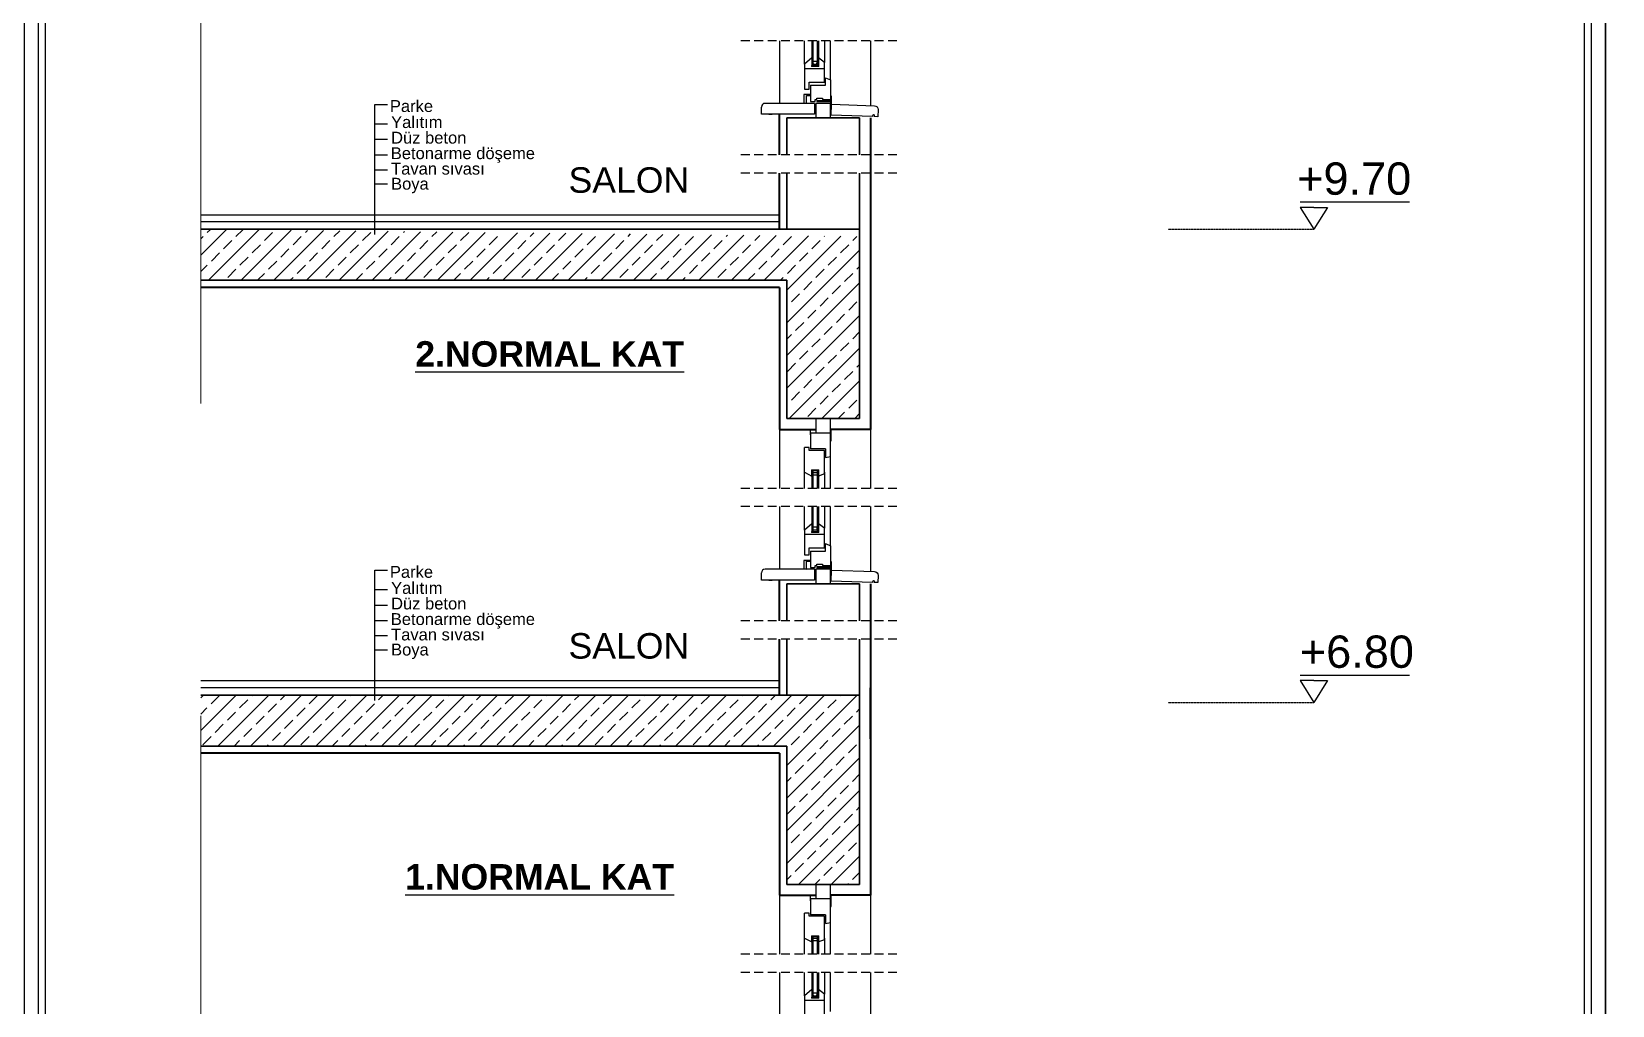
# Model space of a CAD drawing. Extents: x 386248 to 427517, y 4539405 to 4542296.
# Drawn here: x 417235 to 418361, y 4540741 to 4541434 of the extents above; entities that cross this region are included whole.
import ezdxf

# ---------------------------------------------------------------- set-up
doc = ezdxf.new("R2010")
doc.units = 0
doc.linetypes.add('ACAD_ISO10W100', pattern=[18, 12, -3, 0, -3])
doc.linetypes.add('HIDDEN', pattern=[9.525, 6.35, -3.175])
for name, color, linetype, lineweight in [('4', 1, 'Continuous', 18), ('CATI_', 232, 'Continuous', 20), ('DUVAR', 4, 'Continuous', 35), ('kodlar', 7, 'Continuous', 15), ('kolon', 1, 'Continuous', 40), ('YAZILAR', 1, 'Continuous', 30), ('yazı', 113, 'Continuous', 30)]:
    doc.layers.add(name, color=color, linetype=linetype, lineweight=lineweight)
for name, color, linetype in [('5', 1, 'Continuous'), ('9', 9, 'Continuous'), ('CAM', 7, 'Continuous'), ('IZOLAS', 13, 'Continuous'), ('SıLıK', 245, 'Continuous'), ('Tarama', 7, 'Continuous')]:
    doc.layers.add(name, color=color, linetype=linetype)
doc.styles.get("Standard").update_dxf_attribs({"font": 'arial.ttf'})
doc.styles.add('STYLE1', font='')
doc.styles.get('STYLE1').set_extended_font_data('Arial Tur')

msp = doc.modelspace()

# ---------------------------------------------------------------- hatches: boundary and pattern name
at = {"layer": 'Tarama'}
h = msp.add_hatch(dxfattribs=at)
h.set_pattern_fill('ANSI33', color=256, scale=2.592, angle=360, style=0)
h.set_pattern_definition([(45, (-1694976.34, 2998689.595), (-11.63841193, 11.63841193), []), (45, (-1694964.701, 2998689.595), (-11.63841193, 11.63841193), [8.2296, -4.1148])])
h.paths.add_polyline_path([(417825.155, 4541158.801), (417773.315, 4541158.801), (417773.315, 4541257.297), (417355.929, 4541257.297), (417355.929, 4541293.585), (417825.155, 4541288.401), (417825.155, 4541252.113)])
h = msp.add_hatch(dxfattribs=at)
h.set_pattern_fill('ANSI33', color=256, scale=2.592, angle=360, style=0)
h.set_pattern_definition([(45, (369561.337, 4526823.65), (-11.638412, 11.638412), []), (45, (369572.975, 4526823.65), (-11.638412, 11.638412), [8.2296, -4.1148])])
h.paths.add_polyline_path([(417825.155, 4540961.863), (417355.929, 4540961.863), (417355.929, 4540925.575), (417773.315, 4540925.575), (417773.315, 4540827.079), (417825.155, 4540827.079), (417825.155, 4540925.575)])

# ---------------------------------------------------------------- linework, layer by layer
at = {"color": 2}
for p, q in [((418138.918, 4541313.025), (418216.678, 4541313.025)), ((418138.918, 4541309.137), (418148.638, 4541293.585)), ((418148.638, 4541309.137), (418138.918, 4541309.137)), ((418158.358, 4541309.137), (418148.638, 4541293.585)), ((418148.638, 4541309.137), (418158.358, 4541309.137)), ((418138.918, 4540976.119), (418216.678, 4540976.119)), ((418138.918, 4540972.231), (418148.638, 4540956.679)), ((418148.638, 4540972.231), (418138.918, 4540972.231)), ((418158.358, 4540972.231), (418148.638, 4540956.679)), ((418148.638, 4540972.231), (418158.358, 4540972.231))]:
    msp.add_line(p, q, dxfattribs=at)
at = {"color": 1, "linetype": 'ACAD_ISO10W100', "ltscale": 0.02}
for p, q in [((418044.953, 4541293.585), (418148.638, 4541293.585)), ((418044.953, 4540956.679), (418148.638, 4540956.679))]:
    msp.add_line(p, q, dxfattribs=at)
at = {"layer": '4'}
for p, q in [((417790.94, 4541409.391), (417796.124, 4541410.169)), ((417790.94, 4541410.169), (417796.124, 4541409.391)), ((417785.497, 4541389.433), (417785.497, 4541387.359)), ((417785.497, 4541389.433), (417785.497, 4541387.359)), ((417785.497, 4541389.433), (417790.163, 4541389.433)), ((417787.311, 4541388.914), (417788.089, 4541388.914)), ((417787.311, 4541388.914), (417788.089, 4541388.914)), ((417790.94, 4541121.476), (417796.124, 4541122.253)), ((417790.94, 4541122.253), (417796.124, 4541121.476)), ((417790.94, 4541077.669), (417796.124, 4541078.447)), ((417790.94, 4541078.447), (417796.124, 4541077.669)), ((417785.497, 4541057.711), (417785.497, 4541055.637)), ((417785.497, 4541057.711), (417785.497, 4541055.637)), ((417785.497, 4541057.711), (417790.163, 4541057.711)), ((417787.311, 4541057.192), (417788.089, 4541057.192)), ((417787.311, 4541057.192), (417788.089, 4541057.192)), ((417790.94, 4540789.754), (417796.124, 4540790.532)), ((417790.94, 4540790.532), (417796.124, 4540789.754)), ((417790.94, 4540745.947), (417796.124, 4540746.725)), ((417790.94, 4540746.725), (417796.124, 4540745.947))]:
    msp.add_line(p, q, dxfattribs=at)
for points in [[(417796.124, 4541410.169), (417790.94, 4541410.169), (417790.94, 4541409.391), (417796.124, 4541409.391)], [(417796.124, 4541121.476), (417790.94, 4541121.476), (417790.94, 4541122.253), (417796.124, 4541122.253)], [(417796.124, 4541078.447), (417790.94, 4541078.447), (417790.94, 4541077.669), (417796.124, 4541077.669)], [(417796.124, 4540789.754), (417790.94, 4540789.754), (417790.94, 4540790.532), (417796.124, 4540790.532)], [(417796.124, 4540746.725), (417790.94, 4540746.725), (417790.94, 4540745.947), (417796.124, 4540745.947)]]:
    msp.add_lwpolyline(points, close=True, dxfattribs=at)
for points in [[(417785.497, 4541385.545), (417785.497, 4541383.601), (417787.311, 4541383.341), (417787.311, 4541388.914), (417788.089, 4541388.914)], [(417785.497, 4541385.545), (417785.497, 4541383.601), (417787.311, 4541383.341), (417787.311, 4541388.914), (417788.089, 4541388.914)], [(417785.497, 4541053.823), (417785.497, 4541051.879), (417787.311, 4541051.619), (417787.311, 4541057.192), (417788.089, 4541057.192)], [(417785.497, 4541053.823), (417785.497, 4541051.879), (417787.311, 4541051.619), (417787.311, 4541057.192), (417788.089, 4541057.192)]]:
    msp.add_lwpolyline(points, dxfattribs=at)
at = {"layer": '5'}
for points in [[(417794.958, 4541413.123), (417791.847, 4541413.123), (417791.847, 4541411.827), (417792.495, 4541411.179), (417794.31, 4541411.179), (417794.958, 4541411.827)], [(417794.958, 4541118.521), (417791.847, 4541118.521), (417791.847, 4541119.817), (417792.495, 4541120.465), (417794.31, 4541120.465), (417794.958, 4541119.817)], [(417794.958, 4541081.402), (417791.847, 4541081.402), (417791.847, 4541080.106), (417792.495, 4541079.458), (417794.31, 4541079.458), (417794.958, 4541080.106)], [(417794.958, 4540786.799), (417791.847, 4540786.799), (417791.847, 4540788.095), (417792.495, 4540788.743), (417794.31, 4540788.743), (417794.958, 4540788.095)], [(417794.958, 4540749.68), (417791.847, 4540749.68), (417791.847, 4540748.384), (417792.495, 4540747.736), (417794.31, 4540747.736), (417794.958, 4540748.384)]]:
    msp.add_lwpolyline(points, close=True, dxfattribs=at)
at = {"layer": '9'}
for p, q in [((417785.886, 4541411.076), (417785.886, 4541427.831)), ((417800.012, 4541427.831), (417800.012, 4541412.346)), ((417804.419, 4541399.93), (417804.419, 4541427.831)), ((417804.419, 4541109.069), (417804.419, 4541133.01)), ((417785.886, 4541109.069), (417785.886, 4541121.865)), ((417800.012, 4541120.595), (417800.012, 4541109.069)), ((417785.886, 4541079.354), (417785.886, 4541096.109)), ((417800.012, 4541096.109), (417800.012, 4541080.624)), ((417804.419, 4541068.208), (417804.419, 4541096.109)), ((417804.419, 4540777.347), (417804.419, 4540801.288)), ((417785.886, 4540777.347), (417785.886, 4540790.143)), ((417800.012, 4540788.873), (417800.012, 4540777.347)), ((417785.886, 4540747.632), (417785.886, 4540764.387)), ((417800.012, 4540764.387), (417800.012, 4540748.902)), ((417804.419, 4540736.486), (417804.419, 4540764.387))]:
    msp.add_line(p, q, dxfattribs=at)
at = {"layer": 'CAM'}
for p, q in [((417791.07, 4541427.831), (417791.07, 4541410.169)), ((417791.847, 4541427.831), (417791.847, 4541410.169)), ((417794.958, 4541427.831), (417794.958, 4541410.169)), ((417795.735, 4541427.831), (417795.735, 4541410.169)), ((417791.07, 4541121.476), (417791.07, 4541109.069)), ((417791.847, 4541121.476), (417791.847, 4541109.069)), ((417794.958, 4541121.476), (417794.958, 4541109.069)), ((417795.735, 4541121.476), (417795.735, 4541109.069)), ((417791.07, 4541096.109), (417791.07, 4541078.447)), ((417791.847, 4541096.109), (417791.847, 4541078.447)), ((417794.958, 4541096.109), (417794.958, 4541078.447)), ((417795.735, 4541096.109), (417795.735, 4541078.447)), ((417791.07, 4540789.754), (417791.07, 4540777.347)), ((417791.847, 4540789.754), (417791.847, 4540777.347)), ((417794.958, 4540789.754), (417794.958, 4540777.347)), ((417795.735, 4540789.754), (417795.735, 4540777.347)), ((417791.07, 4540764.387), (417791.07, 4540746.725)), ((417791.847, 4540764.387), (417791.847, 4540746.725)), ((417794.958, 4540764.387), (417794.958, 4540746.725)), ((417795.735, 4540764.387), (417795.735, 4540746.725))]:
    msp.add_line(p, q, dxfattribs=at)
at = {"layer": 'CATI_', "linetype": 'HIDDEN', "ltscale": 70}
msp.add_line((417355.929, 4542280.7), (417355.929, 4539579.911), dxfattribs=at)
at = {"layer": 'DUVAR'}
for p, q in [((417773.315, 4541372.844), (417825.155, 4541372.844)), ((417773.315, 4541372.844), (417773.315, 4541346.482)), ((417825.155, 4541372.844), (417773.315, 4541372.844)), ((417825.155, 4541372.844), (417773.315, 4541372.844)), ((417825.155, 4541372.844), (417825.155, 4541346.482)), ((417773.315, 4541333.522), (417773.315, 4541293.585)), ((417825.155, 4541333.522), (417825.155, 4541293.585)), ((417773.315, 4541293.585), (417355.929, 4541293.585)), ((417817.379, 4541293.585), (417355.929, 4541293.585)), ((417825.155, 4541293.585), (417355.929, 4541293.585)), ((417773.315, 4541293.585), (417355.929, 4541293.585)), ((417817.379, 4541293.585), (417355.929, 4541293.585)), ((417825.155, 4541293.585), (417355.929, 4541293.585)), ((417773.315, 4541293.585), (417825.155, 4541293.585)), ((417825.155, 4541257.297), (417825.155, 4541293.585)), ((417825.155, 4541252.113), (417825.155, 4541288.401)), ((417825.155, 4541275.441), (417825.155, 4541158.801)), ((417773.315, 4541257.297), (417355.929, 4541257.297)), ((417773.315, 4541257.297), (417355.929, 4541257.297)), ((417773.315, 4541257.297), (417773.315, 4541158.801)), ((417773.315, 4541257.297), (417773.315, 4541158.801)), ((417773.315, 4541257.297), (417773.315, 4541158.801)), ((417825.155, 4541257.297), (417825.155, 4541158.801)), ((417825.155, 4541257.297), (417825.155, 4541158.801)), ((417773.315, 4541158.801), (417825.155, 4541158.801)), ((417773.315, 4541158.801), (417825.155, 4541158.801)), ((417773.315, 4541158.801), (417825.155, 4541158.801)), ((417773.315, 4541041.122), (417825.155, 4541041.122)), ((417773.315, 4541041.122), (417773.315, 4541014.76)), ((417825.155, 4541041.122), (417773.315, 4541041.122)), ((417825.155, 4541041.122), (417773.315, 4541041.122)), ((417825.155, 4541041.122), (417825.155, 4541014.76)), ((417773.315, 4541001.8), (417773.315, 4540961.863)), ((417825.155, 4541001.8), (417825.155, 4540967.047)), ((417773.315, 4540961.863), (417355.929, 4540961.863)), ((417817.379, 4540961.863), (417355.929, 4540961.863)), ((417825.155, 4540961.863), (417355.929, 4540961.863)), ((417773.315, 4540961.863), (417355.929, 4540961.863)), ((417817.379, 4540961.863), (417355.929, 4540961.863)), ((417825.155, 4540961.863), (417355.929, 4540961.863)), ((417773.315, 4540961.863), (417825.155, 4540961.863)), ((417825.155, 4540930.759), (417825.155, 4540967.047)), ((417825.155, 4540925.575), (417825.155, 4540961.863)), ((417825.155, 4540925.575), (417825.155, 4540961.863)), ((417825.155, 4540920.391), (417825.155, 4540956.679)), ((417825.155, 4540943.719), (417825.155, 4540827.079)), ((417773.315, 4540925.575), (417355.929, 4540925.575)), ((417773.315, 4540925.575), (417355.929, 4540925.575)), ((417773.315, 4540925.575), (417773.315, 4540827.079)), ((417773.315, 4540925.575), (417773.315, 4540827.079)), ((417773.315, 4540925.575), (417773.315, 4540827.079)), ((417825.155, 4540925.575), (417825.155, 4540827.079)), ((417825.155, 4540925.575), (417825.155, 4540827.079)), ((417773.315, 4540827.079), (417825.155, 4540827.079)), ((417773.315, 4540827.079), (417825.155, 4540827.079)), ((417773.315, 4540827.079), (417825.155, 4540827.079))]:
    msp.add_line(p, q, dxfattribs=at)
at = {"layer": 'IZOLAS'}
for p, q in [((417755.171, 4541375.436), (417755.171, 4541380.62)), ((417793.099, 4541375.436), (417755.171, 4541375.436)), ((417793.099, 4541383.212), (417757.763, 4541383.212)), ((417760.355, 4541375.436), (417762.947, 4541375.436)), ((417793.099, 4541383.212), (417793.099, 4541375.436)), ((417835.569, 4541375.056), (417835.524, 4541373.761)), ((417790.163, 4541147.137), (417790.163, 4541151.025)), ((417755.171, 4541043.714), (417755.171, 4541048.898)), ((417793.099, 4541051.49), (417757.763, 4541051.49)), ((417793.099, 4541051.49), (417793.099, 4541043.714)), ((417793.099, 4541043.714), (417755.171, 4541043.714)), ((417760.355, 4541043.714), (417762.947, 4541043.714)), ((417835.569, 4541043.335), (417835.524, 4541042.039)), ((417790.163, 4540815.415), (417790.163, 4540819.303))]:
    msp.add_line(p, q, dxfattribs=at)
for points in [[(417834.229, 4541373.806), (417804.852, 4541374.778), (417805.123, 4541382.55), (417835.795, 4541381.532, -0.41421356), (417838.295, 4541378.852), (417838.115, 4541373.671), (417835.524, 4541373.761)], [(417834.229, 4541042.085), (417804.852, 4541043.056), (417805.123, 4541050.828), (417835.795, 4541049.811, -0.41421356), (417838.295, 4541047.13), (417838.115, 4541041.949), (417835.524, 4541042.039)]]:
    msp.add_lwpolyline(points, format="xyb", dxfattribs=at)
for centre, radius, start, end in [((417757.763, 4541380.62), 2.592, 90, 180), ((417835.524, 4541373.761), 1.296, 88, 178), ((417757.763, 4541048.898), 2.592, 90, 180), ((417835.524, 4541042.039), 1.296, 88, 178)]:
    msp.add_arc(centre, radius, start, end, dxfattribs=at)
at = {"layer": 'kolon'}
for p, q in [((417768.131, 4541346.482), (417768.131, 4541375.436)), ((417832.931, 4541372.844), (417832.931, 4541346.482)), ((417832.931, 4541367.206), (417832.931, 4541151.025)), ((417768.131, 4541293.585), (417768.131, 4541333.522)), ((417832.931, 4541333.522), (417832.931, 4541298.769)), ((417768.131, 4541252.113), (417355.929, 4541252.113)), ((417768.131, 4541252.113), (417355.929, 4541252.113)), ((417768.131, 4541252.113), (417768.131, 4541151.025)), ((417768.131, 4541151.025), (417794.051, 4541151.025)), ((417832.931, 4541151.025), (417804.419, 4541151.025)), ((417768.131, 4541014.76), (417768.131, 4541043.714)), ((417832.931, 4541041.122), (417832.931, 4541014.76)), ((417832.931, 4541035.484), (417832.931, 4540819.303)), ((417768.131, 4540961.863), (417768.131, 4541001.8)), ((417832.931, 4541001.8), (417832.931, 4540967.047)), ((417832.931, 4540930.759), (417832.931, 4540967.047)), ((417768.131, 4540920.391), (417355.929, 4540920.391)), ((417768.131, 4540920.391), (417355.929, 4540920.391)), ((417768.131, 4540920.391), (417768.131, 4540819.303)), ((417768.131, 4540819.303), (417794.051, 4540819.303)), ((417832.931, 4540819.303), (417804.419, 4540819.303))]:
    msp.add_line(p, q, dxfattribs=at)
at = {"layer": 'SıLıK'}
for p, q in [((417768.131, 4541427.831), (417768.131, 4541383.212)), ((417832.931, 4541427.831), (417832.931, 4541381.628)), ((417768.131, 4541151.025), (417768.131, 4541109.069)), ((417832.931, 4541151.025), (417832.931, 4541109.069)), ((417768.131, 4541096.109), (417768.131, 4541051.49)), ((417832.931, 4541096.109), (417832.931, 4541049.906)), ((417768.131, 4540819.303), (417768.131, 4540777.347)), ((417832.931, 4540819.303), (417832.931, 4540777.347)), ((417768.131, 4540764.387), (417768.131, 4540719.768)), ((417832.931, 4540764.387), (417832.931, 4540718.184))]:
    msp.add_line(p, q, dxfattribs=at)
at = {"layer": 'Tarama', "linetype": 'HIDDEN'}
for p, q in [((417851.714, 4541427.831), (417738.872, 4541427.831)), ((417851.714, 4541346.482), (417738.872, 4541346.482)), ((417851.714, 4541333.522), (417738.872, 4541333.522)), ((417851.714, 4541109.069), (417738.872, 4541109.069)), ((417851.714, 4541096.109), (417738.872, 4541096.109)), ((417851.714, 4541014.76), (417738.872, 4541014.76)), ((417851.714, 4541001.8), (417738.872, 4541001.8)), ((417851.714, 4540777.347), (417738.872, 4540777.347)), ((417851.714, 4540764.387), (417738.872, 4540764.387))]:
    msp.add_line(p, q, dxfattribs=at)
at = {"layer": 'Tarama'}
for p, q in [((417786.433, 4541408.095), (417785.756, 4541408.095)), ((417785.756, 4541408.095), (417800.012, 4541408.095)), ((417785.756, 4541408.095), (417785.756, 4541393.424)), ((417791.07, 4541415.612), (417785.886, 4541411.076)), ((417785.886, 4541411.076), (417785.886, 4541408.095)), ((417800.012, 4541412.346), (417795.735, 4541415.612)), ((417800.012, 4541398.349), (417800.012, 4541412.346)), ((417789.126, 4541393.424), (417789.126, 4541398.349)), ((417789.126, 4541398.349), (417800.012, 4541398.349)), ((417800.919, 4541396.146), (417800.919, 4541401.467)), ((417800.919, 4541401.467), (417804.419, 4541399.93)), ((417804.419, 4541399.93), (417804.419, 4541396.146)), ((417790.163, 4541389.433), (417785.497, 4541389.433)), ((417785.497, 4541389.433), (417785.497, 4541383.601)), ((417785.756, 4541393.424), (417789.126, 4541393.424)), ((417787.311, 4541383.341), (417787.311, 4541388.914)), ((417787.311, 4541388.914), (417790.163, 4541388.914)), ((417790.163, 4541396.146), (417790.163, 4541384.508)), ((417790.163, 4541396.146), (417800.919, 4541396.146)), ((417793.532, 4541384.508), (417793.532, 4541385.933)), ((417793.532, 4541385.933), (417794.569, 4541385.933)), ((417794.569, 4541385.933), (417794.569, 4541386.815)), ((417794.569, 4541386.815), (417798.716, 4541386.815)), ((417798.716, 4541386.815), (417798.716, 4541385.933)), ((417798.716, 4541385.933), (417804.419, 4541385.933)), ((417804.419, 4541396.146), (417804.419, 4541385.933)), ((417804.419, 4541388.655), (417804.937, 4541388.655)), ((417804.419, 4541385.026), (417804.419, 4541385.933)), ((417804.937, 4541388.655), (417804.937, 4541380.879)), ((417785.497, 4541383.601), (417787.311, 4541383.341)), ((417790.163, 4541384.508), (417793.532, 4541384.508)), ((417804.419, 4541383.212), (417794.051, 4541383.212)), ((417794.051, 4541383.212), (417794.051, 4541372.844)), ((417804.419, 4541385.026), (417794.569, 4541385.026)), ((417794.569, 4541385.026), (417794.569, 4541384.508)), ((417794.569, 4541384.508), (417804.419, 4541384.508)), ((417804.419, 4541384.508), (417804.419, 4541383.212)), ((417804.419, 4541380.879), (417804.419, 4541383.212)), ((417804.419, 4541372.844), (417804.419, 4541383.212)), ((417804.937, 4541380.879), (417804.419, 4541380.879)), ((417794.051, 4541372.844), (417804.419, 4541372.844)), ((417355.929, 4541303.953), (417768.131, 4541303.953)), ((417768.131, 4541298.749), (417355.929, 4541298.749)), ((417804.419, 4541158.801), (417794.051, 4541158.801)), ((417794.051, 4541158.801), (417794.051, 4541148.433)), ((417804.419, 4541148.433), (417804.419, 4541158.801)), ((417804.937, 4541150.765), (417804.937, 4541151.025)), ((417804.937, 4541142.989), (417804.937, 4541150.765)), ((417789.126, 4541138.22), (417785.756, 4541138.22)), ((417785.756, 4541123.083), (417785.756, 4541138.22)), ((417789.126, 4541136.147), (417789.126, 4541138.22)), ((417804.419, 4541148.433), (417790.163, 4541148.433)), ((417790.163, 4541148.433), (417790.163, 4541137.105)), ((417804.419, 4541131.714), (417804.419, 4541148.433)), ((417804.419, 4541142.989), (417804.937, 4541142.989)), ((417800.012, 4541136.147), (417789.126, 4541136.147)), ((417800.919, 4541137.105), (417790.163, 4541137.105)), ((417800.012, 4541119.299), (417800.012, 4541136.147)), ((417800.919, 4541137.105), (417800.919, 4541130.937)), ((417800.919, 4541130.937), (417804.419, 4541131.714)), ((417785.886, 4541123.083), (417785.756, 4541123.083)), ((417785.886, 4541120.569), (417785.886, 4541123.083)), ((417785.886, 4541120.569), (417791.07, 4541117.847)), ((417791.07, 4541117.847), (417791.07, 4541121.476)), ((417800.012, 4541119.299), (417795.735, 4541117.847)), ((417791.07, 4541083.89), (417785.886, 4541079.354)), ((417800.012, 4541080.624), (417795.735, 4541083.89)), ((417786.433, 4541076.373), (417785.756, 4541076.373)), ((417785.756, 4541076.373), (417800.012, 4541076.373)), ((417785.756, 4541076.373), (417785.756, 4541061.702)), ((417785.886, 4541079.354), (417785.886, 4541076.373)), ((417800.012, 4541066.627), (417800.012, 4541080.624)), ((417785.756, 4541061.702), (417789.126, 4541061.702)), ((417789.126, 4541061.702), (417789.126, 4541066.627)), ((417789.126, 4541066.627), (417800.012, 4541066.627)), ((417790.163, 4541064.424), (417790.163, 4541052.786)), ((417790.163, 4541064.424), (417800.919, 4541064.424)), ((417800.919, 4541064.424), (417800.919, 4541069.745)), ((417800.919, 4541069.745), (417804.419, 4541068.208)), ((417804.419, 4541068.208), (417804.419, 4541064.424)), ((417804.419, 4541064.424), (417804.419, 4541054.211)), ((417790.163, 4541057.711), (417785.497, 4541057.711)), ((417785.497, 4541057.711), (417785.497, 4541051.879)), ((417785.497, 4541051.879), (417787.311, 4541051.619)), ((417787.311, 4541051.619), (417787.311, 4541057.192)), ((417787.311, 4541057.192), (417790.163, 4541057.192)), ((417790.163, 4541052.786), (417793.532, 4541052.786)), ((417793.532, 4541052.786), (417793.532, 4541054.211)), ((417793.532, 4541054.211), (417794.569, 4541054.211)), ((417804.419, 4541051.49), (417794.051, 4541051.49)), ((417794.051, 4541051.49), (417794.051, 4541041.122)), ((417794.569, 4541054.211), (417794.569, 4541055.093)), ((417794.569, 4541055.093), (417798.716, 4541055.093)), ((417804.419, 4541053.304), (417794.569, 4541053.304)), ((417794.569, 4541053.304), (417794.569, 4541052.786)), ((417794.569, 4541052.786), (417804.419, 4541052.786)), ((417798.716, 4541055.093), (417798.716, 4541054.211)), ((417798.716, 4541054.211), (417804.419, 4541054.211)), ((417804.419, 4541056.933), (417804.937, 4541056.933)), ((417804.419, 4541053.304), (417804.419, 4541054.211)), ((417804.419, 4541052.786), (417804.419, 4541051.49)), ((417804.419, 4541049.157), (417804.419, 4541051.49)), ((417804.419, 4541041.122), (417804.419, 4541051.49)), ((417804.937, 4541049.157), (417804.419, 4541049.157)), ((417804.937, 4541056.933), (417804.937, 4541049.157)), ((417794.051, 4541041.122), (417804.419, 4541041.122)), ((417355.929, 4540972.231), (417768.131, 4540972.231)), ((417768.131, 4540967.027), (417355.929, 4540967.027)), ((417804.419, 4540827.079), (417794.051, 4540827.079)), ((417794.051, 4540827.079), (417794.051, 4540816.711)), ((417804.419, 4540816.711), (417804.419, 4540827.079)), ((417804.419, 4540816.711), (417790.163, 4540816.711)), ((417790.163, 4540816.711), (417790.163, 4540805.383)), ((417804.419, 4540799.992), (417804.419, 4540816.711)), ((417804.419, 4540811.268), (417804.937, 4540811.268)), ((417804.937, 4540819.044), (417804.937, 4540819.303)), ((417804.937, 4540811.268), (417804.937, 4540819.044)), ((417789.126, 4540806.498), (417785.756, 4540806.498)), ((417785.756, 4540791.361), (417785.756, 4540806.498)), ((417789.126, 4540804.425), (417789.126, 4540806.498)), ((417800.012, 4540804.425), (417789.126, 4540804.425)), ((417800.919, 4540805.383), (417790.163, 4540805.383)), ((417800.012, 4540787.577), (417800.012, 4540804.425)), ((417800.919, 4540805.383), (417800.919, 4540799.215)), ((417800.919, 4540799.215), (417804.419, 4540799.992)), ((417785.886, 4540791.361), (417785.756, 4540791.361)), ((417785.886, 4540788.847), (417785.886, 4540791.361)), ((417785.886, 4540788.847), (417791.07, 4540786.125)), ((417791.07, 4540786.125), (417791.07, 4540789.754)), ((417800.012, 4540787.577), (417795.735, 4540786.125)), ((417786.433, 4540744.651), (417785.756, 4540744.651)), ((417785.756, 4540744.651), (417800.012, 4540744.651)), ((417785.756, 4540744.651), (417785.756, 4540729.98)), ((417791.07, 4540752.168), (417785.886, 4540747.632)), ((417785.886, 4540747.632), (417785.886, 4540744.651)), ((417800.012, 4540748.902), (417795.735, 4540752.168)), ((417800.012, 4540734.905), (417800.012, 4540748.902))]:
    msp.add_line(p, q, dxfattribs=at)
at = {"layer": 'YAZILAR', "color": 133, "ltscale": 5}
for points in [[(417230.403, 4542295.7), (418356.269, 4542295.7), (418356.269, 4539405.231), (417230.403, 4539405.231)], [(418356.269, 4542295.7), (420043.388, 4542295.7), (420043.388, 4539405.231), (418356.269, 4539405.231)], [(417240.403, 4542285.7), (418346.269, 4542285.7), (418346.269, 4539411.988), (417240.403, 4539411.988)], [(417245.403, 4542280.7), (418341.269, 4542280.7), (418341.269, 4539416.988), (417245.403, 4539416.988)]]:
    msp.add_lwpolyline(points, close=True, dxfattribs=at)
at = {"layer": 'yazı', "color": 3}
for p, q in [((417479.942, 4541382.47), (417488.942, 4541382.47)), ((417479.942, 4541289.744), (417479.942, 4541382.47)), ((417479.942, 4541368.707), (417488.942, 4541368.707)), ((417479.942, 4541357.632), (417488.942, 4541357.632)), ((417479.942, 4541346.641), (417488.942, 4541346.641)), ((417479.942, 4541335.904), (417488.942, 4541335.904)), ((417479.942, 4541325.891), (417488.942, 4541325.891)), ((417479.942, 4541050.748), (417488.942, 4541050.748)), ((417479.942, 4540958.022), (417479.942, 4541050.748)), ((417479.942, 4541036.985), (417488.942, 4541036.985)), ((417479.942, 4541025.91), (417488.942, 4541025.91)), ((417479.942, 4541014.919), (417488.942, 4541014.919)), ((417479.942, 4541004.183), (417488.942, 4541004.183)), ((417479.942, 4540994.169), (417488.942, 4540994.169))]:
    msp.add_line(p, q, dxfattribs=at)

# ---------------------------------------------------------------- texts
at = {"layer": 'kodlar', "style": 'STYLE1'}
for s, p in [('+9.70', (418136.725, 4541318.176)), ('+6.80', (418138.652, 4540981.27))]:
    msp.add_text(s, height=22.9939, dxfattribs=at).set_placement(p)
at = {"layer": 'yazı', "color": 3, "style": 'STYLE1'}
for s, p in [('Parke', (417490.591, 4541377.099)), ('Yalıtım', (417491.43, 4541365.662)), ('Düz beton', (417491.43, 4541354.578)), ('Betonarme döşeme', (417491.223, 4541343.503)), ('Tavan sıvası', (417491.43, 4541332.512)), ('Boya', (417491.43, 4541321.775)), ('Parke', (417490.591, 4541045.377)), ('Yalıtım', (417491.43, 4541033.94)), ('Düz beton', (417491.43, 4541022.856)), ('Betonarme döşeme', (417491.223, 4541011.781)), ('Tavan sıvası', (417491.43, 4541000.79)), ('Boya', (417491.43, 4540990.053))]:
    msp.add_text(s, height=8.424, dxfattribs=at).set_placement(p)
at = {"layer": 'yazı'}
for p in [(417617.805, 4541319.57), (417617.805, 4540987.848)]:
    msp.add_text('SALON', height=18.144, dxfattribs=at).set_placement(p)
at = {"layer": 'yazı', "char_height": 18.144, "width": 1538.57643, "attachment_point": 3}
for s, insert in [('{\\fArial|b1|i0|c162|p34;\\L2.NORMAL KAT}', (417700.14, 4541213.88)), ('{\\fArial|b1|i0|c162|p34;\\L1.NORMAL KAT}', (417692.931, 4540841.489))]:
    msp.add_mtext(s, dxfattribs=dict(at, insert=insert))

doc.saveas('drawing.dxf')
